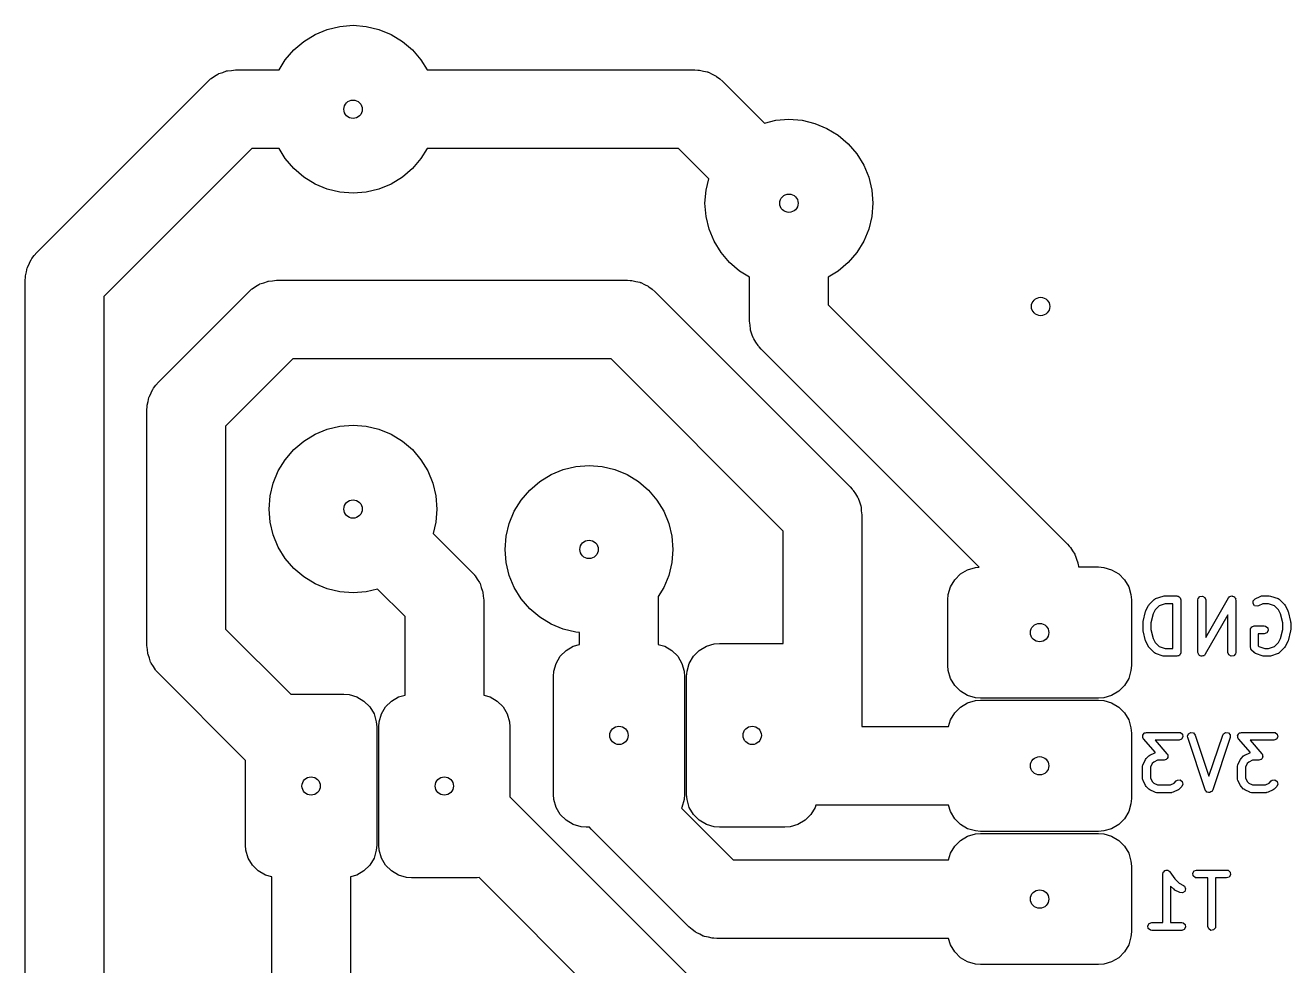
# Model space of a CAD drawing. Extents: x 90.5 to 180.6, y -135.5 to -50.2.
# Drawn here: x 156.48 to 180.61, y -68.12 to -50.19 of the extents above; entities that cross this region are included whole.
import ezdxf

# ---------------------------------------------------------------- set-up
doc = ezdxf.new("R2010")
doc.units = 0
doc.layers.add('BLACK', color=7, linetype='CONTINUOUS')

msp = doc.modelspace()

# ---------------------------------------------------------------- linework, layer by layer
at = {"layer": 'BLACK', "linetype": 'CONTINUOUS'}
for p, q in [((161.79, -50.4956), (162.004, -50.3644)), ((162.004, -50.3644), (162.236, -50.2683)), ((162.236, -50.2683), (162.48, -50.2097)), ((162.48, -50.2097), (162.73, -50.19)), ((162.73, -50.19), (162.98, -50.2097)), ((162.98, -50.2097), (163.224, -50.2683)), ((163.224, -50.2683), (163.456, -50.3644)), ((163.456, -50.3644), (163.67, -50.4956)), ((161.436, -50.8495), (161.599, -50.6586)), ((161.599, -50.6586), (161.79, -50.4956)), ((163.67, -50.4956), (163.861, -50.6586)), ((163.861, -50.6586), (164.024, -50.8495)), ((161.319, -51.04), (161.436, -50.8495)), ((164.024, -50.8495), (164.141, -51.04)), ((160.09, -51.1617), (160.153, -51.1198)), ((160.153, -51.1198), (160.164, -51.116)), ((160.164, -51.116), (160.173, -51.1103)), ((160.173, -51.1103), (160.245, -51.0863)), ((160.245, -51.0863), (160.317, -51.0602)), ((160.317, -51.0602), (160.328, -51.0589)), ((160.328, -51.0589), (160.338, -51.0555)), ((160.338, -51.0555), (160.414, -51.0489)), ((160.414, -51.0489), (160.49, -51.04)), ((160.49, -51.04), (161.319, -51.04)), ((164.141, -51.04), (169.249, -51.04)), ((169.249, -51.04), (169.304, -51.0432)), ((169.304, -51.0432), (169.314, -51.0429)), ((169.314, -51.0429), (169.321, -51.0442)), ((169.321, -51.0442), (169.336, -51.0451)), ((169.336, -51.0451), (169.41, -51.0627)), ((169.41, -51.0627), (169.485, -51.0781)), ((169.485, -51.0781), (169.495, -51.0827)), ((169.495, -51.0827), (169.506, -51.0852)), ((169.506, -51.0852), (169.574, -51.1194)), ((169.574, -51.1194), (169.643, -51.1517)), ((156.7, -54.5197), (159.96, -51.2597)), ((159.96, -51.2597), (160, -51.2234)), ((160, -51.2234), (160.008, -51.2155)), ((160.008, -51.2155), (160.013, -51.2119)), ((160.013, -51.2119), (160.025, -51.2017)), ((160.025, -51.2017), (160.09, -51.1617)), ((169.643, -51.1517), (169.651, -51.1585)), ((169.651, -51.1585), (169.661, -51.1634)), ((169.661, -51.1634), (169.72, -51.2124)), ((169.72, -51.2124), (169.779, -51.2597)), ((169.779, -51.2597), (170.573, -52.0527)), ((170.573, -52.0527), (170.79, -52.0006)), ((170.79, -52.0006), (171.04, -51.9809)), ((171.04, -51.9809), (171.29, -52.0006)), ((171.29, -52.0006), (171.534, -52.0592)), ((171.534, -52.0592), (171.766, -52.1553)), ((171.766, -52.1553), (171.98, -52.2865)), ((171.98, -52.2865), (172.171, -52.4495)), ((160.801, -52.54), (157.98, -55.3607)), ((161.319, -52.54), (160.801, -52.54)), ((161.436, -52.7305), (161.319, -52.54)), ((164.141, -52.54), (164.024, -52.7305)), ((168.938, -52.54), (164.141, -52.54)), ((169.512, -53.1134), (168.938, -52.54)), ((172.171, -52.4495), (172.334, -52.6404)), ((161.599, -52.9214), (161.436, -52.7305)), ((164.024, -52.7305), (163.861, -52.9214)), ((172.334, -52.6404), (172.466, -52.8545)), ((161.79, -53.0844), (161.599, -52.9214)), ((163.861, -52.9214), (163.67, -53.0844)), ((172.466, -52.8545), (172.562, -53.0865)), ((162.004, -53.2156), (161.79, -53.0844)), ((162.236, -53.3117), (162.004, -53.2156)), ((162.48, -53.3703), (162.236, -53.3117)), ((163.224, -53.3117), (162.98, -53.3703)), ((163.456, -53.2156), (163.224, -53.3117)), ((163.67, -53.0844), (163.456, -53.2156)), ((169.46, -53.3306), (169.512, -53.1134)), ((172.562, -53.0865), (172.62, -53.3306)), ((162.73, -53.39), (162.48, -53.3703)), ((162.98, -53.3703), (162.73, -53.39)), ((169.44, -53.5809), (169.46, -53.3306)), ((172.62, -53.3306), (172.64, -53.5809)), ((169.46, -53.8312), (169.44, -53.5809)), ((172.64, -53.5809), (172.62, -53.8312)), ((169.518, -54.0753), (169.46, -53.8312)), ((172.62, -53.8312), (172.562, -54.0753)), ((169.614, -54.3073), (169.518, -54.0753)), ((172.562, -54.0753), (172.466, -54.3073)), ((156.652, -54.5795), (156.7, -54.5197)), ((169.746, -54.5213), (169.614, -54.3073)), ((169.909, -54.7123), (169.746, -54.5213)), ((172.334, -54.5213), (172.171, -54.7123)), ((172.466, -54.3073), (172.334, -54.5213)), ((156.525, -54.7935), (156.559, -54.7254)), ((156.559, -54.7254), (156.592, -54.6563)), ((156.592, -54.6563), (156.598, -54.6477)), ((156.598, -54.6477), (156.603, -54.6379)), ((156.603, -54.6379), (156.652, -54.5795)), ((170.1, -54.8753), (169.909, -54.7123)), ((172.171, -54.7123), (171.98, -54.8753)), ((156.48, -55.05), (156.483, -54.9955)), ((156.483, -54.9846), (156.484, -54.9782)), ((156.483, -54.9955), (156.483, -54.9846)), ((156.484, -54.9782), (156.485, -54.9629)), ((156.485, -54.9629), (156.503, -54.8887)), ((156.503, -54.8887), (156.518, -54.8141)), ((156.518, -54.8141), (156.523, -54.8042)), ((156.523, -54.8042), (156.525, -54.7935)), ((170.29, -54.992), (170.1, -54.8753)), ((170.29, -55.83), (170.29, -54.992)), ((171.98, -54.8753), (171.79, -54.992)), ((171.79, -54.992), (171.79, -55.5193)), ((156.48, -70.705), (156.48, -55.05)), ((160.74, -55.2697), (160.78, -55.2334)), ((160.78, -55.2334), (160.788, -55.2255)), ((160.788, -55.2255), (160.793, -55.2219)), ((160.793, -55.2219), (160.805, -55.2117)), ((160.805, -55.2117), (160.87, -55.1717)), ((160.87, -55.1717), (160.933, -55.1298)), ((160.933, -55.1298), (160.944, -55.126)), ((160.944, -55.126), (160.953, -55.1203)), ((160.953, -55.1203), (161.025, -55.0963)), ((161.025, -55.0963), (161.097, -55.0702)), ((161.097, -55.0702), (161.108, -55.0689)), ((161.108, -55.0689), (161.118, -55.0655)), ((161.118, -55.0655), (161.194, -55.0589)), ((161.194, -55.0589), (161.27, -55.05)), ((161.27, -55.05), (167.96, -55.05)), ((167.96, -55.05), (168.014, -55.0532)), ((168.014, -55.0532), (168.025, -55.0529)), ((168.025, -55.0529), (168.032, -55.0542)), ((168.032, -55.0542), (168.047, -55.0551)), ((168.047, -55.0551), (168.121, -55.0727)), ((168.121, -55.0727), (168.196, -55.0881)), ((168.196, -55.0881), (168.206, -55.0927)), ((168.206, -55.0927), (168.217, -55.0952)), ((168.217, -55.0952), (168.285, -55.1294)), ((168.285, -55.1294), (168.354, -55.1617)), ((168.354, -55.1617), (168.362, -55.1685)), ((168.362, -55.1685), (168.372, -55.1734)), ((168.372, -55.1734), (168.431, -55.2224)), ((168.431, -55.2224), (168.49, -55.2697)), ((157.98, -55.3607), (157.98, -70.3943)), ((159.02, -56.9897), (160.74, -55.2697)), ((168.49, -55.2697), (172.21, -58.9897)), ((171.79, -55.5193), (176.35, -60.0797)), ((170.299, -55.9057), (170.29, -55.83)), ((170.305, -55.9817), (170.299, -55.9057)), ((170.309, -55.9921), (170.305, -55.9817)), ((170.31, -56.003), (170.309, -55.9921)), ((170.336, -56.0746), (170.31, -56.003)), ((170.36, -56.147), (170.336, -56.0746)), ((170.366, -56.1563), (170.36, -56.147)), ((170.37, -56.1666), (170.366, -56.1563)), ((170.412, -56.2303), (170.37, -56.1666)), ((170.452, -56.2952), (170.412, -56.2303)), ((170.462, -56.3066), (170.452, -56.2952)), ((170.465, -56.3121), (170.462, -56.3066)), ((170.473, -56.3196), (170.465, -56.3121)), ((170.51, -56.3603), (170.473, -56.3196)), ((174.667, -60.5172), (170.51, -56.3603)), ((161.581, -56.55), (160.3, -57.8307)), ((167.649, -56.55), (161.581, -56.55)), ((170.93, -59.8307), (167.649, -56.55)), ((158.879, -57.1954), (158.912, -57.1263)), ((158.912, -57.1263), (158.918, -57.1177)), ((158.918, -57.1177), (158.923, -57.1079)), ((158.923, -57.1079), (158.972, -57.0495)), ((158.972, -57.0495), (159.02, -56.9897)), ((158.805, -57.4329), (158.823, -57.3587)), ((158.823, -57.3587), (158.838, -57.2841)), ((158.838, -57.2841), (158.843, -57.2742)), ((158.843, -57.2742), (158.845, -57.2635)), ((158.845, -57.2635), (158.879, -57.1954)), ((158.8, -57.52), (158.803, -57.4655)), ((158.8, -62.01), (158.8, -57.52)), ((158.803, -57.4546), (158.804, -57.4482)), ((158.803, -57.4655), (158.803, -57.4546)), ((158.804, -57.4482), (158.805, -57.4329)), ((160.3, -57.8307), (160.3, -61.6993)), ((162.004, -57.9844), (162.236, -57.8883)), ((162.236, -57.8883), (162.48, -57.8297)), ((162.48, -57.8297), (162.73, -57.81)), ((162.73, -57.81), (162.98, -57.8297)), ((162.98, -57.8297), (163.224, -57.8883)), ((163.224, -57.8883), (163.456, -57.9844)), ((161.599, -58.2786), (161.79, -58.1156)), ((161.79, -58.1156), (162.004, -57.9844)), ((163.456, -57.9844), (163.67, -58.1156)), ((163.67, -58.1156), (163.861, -58.2786)), ((161.436, -58.4695), (161.599, -58.2786)), ((163.861, -58.2786), (164.024, -58.4695)), ((161.304, -58.6836), (161.436, -58.4695)), ((164.024, -58.4695), (164.156, -58.6836)), ((166.736, -58.6583), (166.98, -58.5997)), ((166.98, -58.5997), (167.23, -58.58)), ((167.23, -58.58), (167.48, -58.5997)), ((167.48, -58.5997), (167.724, -58.6583)), ((161.208, -58.9156), (161.304, -58.6836)), ((164.156, -58.6836), (164.252, -58.9156)), ((166.29, -58.8856), (166.504, -58.7544)), ((166.504, -58.7544), (166.736, -58.6583)), ((167.724, -58.6583), (167.956, -58.7544)), ((167.956, -58.7544), (168.17, -58.8856)), ((161.15, -59.1597), (161.208, -58.9156)), ((164.252, -58.9156), (164.31, -59.1597)), ((165.936, -59.2395), (166.099, -59.0486)), ((166.099, -59.0486), (166.29, -58.8856)), ((168.17, -58.8856), (168.361, -59.0486)), ((168.361, -59.0486), (168.524, -59.2395)), ((172.21, -58.9897), (172.247, -59.0304)), ((172.247, -59.0304), (172.255, -59.0379)), ((172.255, -59.0379), (172.258, -59.0434)), ((172.258, -59.0434), (172.268, -59.0548)), ((172.268, -59.0548), (172.308, -59.1197)), ((161.13, -59.41), (161.15, -59.1597)), ((164.31, -59.1597), (164.33, -59.41)), ((165.804, -59.4536), (165.936, -59.2395)), ((168.524, -59.2395), (168.656, -59.4536)), ((172.308, -59.1197), (172.35, -59.1834)), ((172.35, -59.1834), (172.354, -59.1937)), ((172.354, -59.1937), (172.36, -59.203)), ((172.36, -59.203), (172.384, -59.2754)), ((172.384, -59.2754), (172.41, -59.347)), ((172.41, -59.347), (172.411, -59.3579)), ((161.15, -59.6603), (161.13, -59.41)), ((164.33, -59.41), (164.31, -59.6603)), ((165.708, -59.6856), (165.804, -59.4536)), ((168.656, -59.4536), (168.752, -59.6856)), ((172.411, -59.3579), (172.415, -59.3683)), ((172.415, -59.3683), (172.421, -59.4443)), ((172.421, -59.4443), (172.43, -59.52)), ((172.43, -59.52), (172.43, -63.555)), ((161.208, -59.9044), (161.15, -59.6603)), ((164.31, -59.6603), (164.258, -59.8775)), ((165.65, -59.9297), (165.708, -59.6856)), ((168.752, -59.6856), (168.81, -59.9297)), ((170.93, -61.975), (170.93, -59.8307)), ((161.304, -60.1364), (161.208, -59.9044)), ((164.258, -59.8775), (165, -60.6197)), ((165.63, -60.18), (165.65, -59.9297)), ((168.81, -59.9297), (168.83, -60.18)), ((161.436, -60.3505), (161.304, -60.1364)), ((165.65, -60.4303), (165.63, -60.18)), ((168.83, -60.18), (168.81, -60.4303)), ((176.35, -60.0797), (176.387, -60.1204)), ((176.387, -60.1204), (176.395, -60.1279)), ((176.395, -60.1279), (176.398, -60.1334)), ((176.398, -60.1334), (176.408, -60.1448)), ((176.408, -60.1448), (176.448, -60.2097)), ((176.448, -60.2097), (176.49, -60.2734)), ((176.49, -60.2734), (176.494, -60.2837)), ((176.494, -60.2837), (176.5, -60.293)), ((176.5, -60.293), (176.524, -60.3654)), ((161.599, -60.5414), (161.436, -60.3505)), ((161.79, -60.7044), (161.599, -60.5414)), ((165.708, -60.6744), (165.65, -60.4303)), ((168.81, -60.4303), (168.752, -60.6744)), ((174.447, -60.5664), (174.597, -60.5227)), ((174.597, -60.5227), (174.667, -60.5172)), ((176.524, -60.3654), (176.55, -60.437)), ((176.55, -60.437), (176.551, -60.4479)), ((176.551, -60.4479), (176.555, -60.4583)), ((176.555, -60.4583), (176.559, -60.515)), ((176.559, -60.515), (176.945, -60.515)), ((176.945, -60.515), (177.043, -60.5227)), ((177.043, -60.5227), (177.193, -60.5664)), ((162.004, -60.8356), (161.79, -60.7044)), ((165, -60.6197), (165.037, -60.6604)), ((165.037, -60.6604), (165.045, -60.6679)), ((165.045, -60.6679), (165.048, -60.6734)), ((165.048, -60.6734), (165.058, -60.6848)), ((165.058, -60.6848), (165.098, -60.7497)), ((165.098, -60.7497), (165.14, -60.8134)), ((165.804, -60.9064), (165.708, -60.6744)), ((168.752, -60.6744), (168.656, -60.9064)), ((174.121, -60.8918), (174.201, -60.7569)), ((174.201, -60.7569), (174.312, -60.6462)), ((174.312, -60.6462), (174.447, -60.5664)), ((177.193, -60.5664), (177.328, -60.6462)), ((177.328, -60.6462), (177.439, -60.7569)), ((177.439, -60.7569), (177.519, -60.8918)), ((162.236, -60.9317), (162.004, -60.8356)), ((162.48, -60.9903), (162.236, -60.9317)), ((162.73, -61.01), (162.48, -60.9903)), ((162.98, -60.9903), (162.73, -61.01)), ((163.197, -60.9382), (162.98, -60.9903)), ((163.72, -61.4607), (163.197, -60.9382)), ((165.14, -60.8134), (165.144, -60.8237)), ((165.144, -60.8237), (165.15, -60.833)), ((165.15, -60.833), (165.174, -60.9054)), ((165.174, -60.9054), (165.2, -60.977)), ((165.2, -60.977), (165.201, -60.9879)), ((165.201, -60.9879), (165.205, -60.9983)), ((165.205, -60.9983), (165.211, -61.0743)), ((165.936, -61.1205), (165.804, -60.9064)), ((168.656, -60.9064), (168.55, -61.0787)), ((174.07, -61.14), (174.078, -61.0422)), ((174.078, -61.0422), (174.121, -60.8918)), ((177.519, -60.8918), (177.562, -61.0422)), ((177.562, -61.0422), (177.57, -61.14)), ((165.211, -61.0743), (165.22, -61.15)), ((165.22, -61.15), (165.22, -62.9556)), ((166.099, -61.3114), (165.936, -61.1205)), ((168.55, -61.0787), (168.55, -61.9906)), ((174.07, -62.39), (174.07, -61.14)), ((177.57, -61.14), (177.57, -62.39)), ((177.847, -61.3469), (177.895, -61.2517)), ((177.895, -61.2517), (177.908, -61.2337)), ((177.908, -61.2337), (177.909, -61.2322)), ((177.909, -61.2322), (178.004, -61.137)), ((178.004, -61.137), (178.025, -61.122)), ((178.098, -61.2556), (178.024, -61.3297)), ((178.025, -61.122), (178.03, -61.1216)), ((178.03, -61.1216), (178.033, -61.1188)), ((178.033, -61.1188), (178.176, -61.0712)), ((178.212, -61.2174), (178.098, -61.2556)), ((178.176, -61.0712), (178.198, -61.0679)), ((178.198, -61.0679), (178.2, -61.0674)), ((178.2, -61.0674), (178.438, -61.0674)), ((178.363, -61.2174), (178.212, -61.2174)), ((178.363, -62.0674), (178.363, -61.2174)), ((178.438, -61.0674), (178.448, -61.0691)), ((178.448, -61.0691), (178.451, -61.0685)), ((178.451, -61.0685), (178.454, -61.0702)), ((178.454, -61.0702), (178.464, -61.0719)), ((178.464, -61.0719), (178.479, -61.0844)), ((178.479, -61.0844), (178.496, -61.0942)), ((178.496, -61.0942), (178.498, -61.1005)), ((178.498, -61.1005), (178.503, -61.1049)), ((178.503, -61.1049), (178.506, -61.1241)), ((178.506, -61.1241), (178.513, -61.1424)), ((178.513, -61.1424), (178.513, -62.1424)), ((178.839, -61.1424), (178.844, -61.1167)), ((178.839, -62.1424), (178.839, -61.1424)), ((178.844, -61.1167), (178.877, -61.0774)), ((178.877, -61.0774), (178.927, -61.0685)), ((178.927, -61.0685), (178.972, -61.0942)), ((178.972, -61.0942), (178.989, -61.1424)), ((178.989, -61.86), (179.421, -61.1052)), ((178.989, -61.1424), (178.989, -61.86)), ((179.421, -61.1052), (179.437, -61.0851)), ((179.437, -61.0851), (179.444, -61.0827)), ((179.444, -61.0827), (179.448, -61.0774)), ((179.448, -61.0774), (179.467, -61.0741)), ((179.467, -61.0741), (179.485, -61.0674)), ((179.485, -61.0674), (179.492, -61.0697)), ((179.492, -61.0697), (179.499, -61.0685)), ((179.499, -61.0685), (179.515, -61.0782)), ((179.515, -61.0782), (179.534, -61.0847)), ((179.534, -61.0847), (179.537, -61.0907)), ((179.537, -61.0907), (179.543, -61.0942)), ((179.543, -61.0942), (179.55, -61.1123)), ((179.55, -61.1123), (179.56, -61.129)), ((179.56, -61.129), (179.558, -61.1359)), ((179.558, -61.1359), (179.561, -61.1424)), ((179.561, -61.1424), (179.561, -62.1424)), ((179.89, -61.2114), (179.893, -61.1602)), ((179.921, -61.2526), (179.89, -61.2114)), ((179.893, -61.1602), (179.928, -61.1229)), ((179.97, -61.2645), (179.921, -61.2526)), ((179.928, -61.1229), (180.024, -61.0753)), ((179.995, -61.2571), (179.97, -61.2645)), ((180.075, -61.2174), (179.995, -61.2571)), ((180.024, -61.0753), (180.049, -61.0679)), ((180.049, -61.0679), (180.053, -61.0689)), ((180.053, -61.0689), (180.057, -61.0674)), ((180.057, -61.0674), (180.2, -61.0674)), ((180.188, -61.2174), (180.075, -61.2174)), ((180.302, -61.2556), (180.188, -61.2174)), ((180.2, -61.0674), (180.222, -61.0713)), ((180.222, -61.0713), (180.224, -61.0712)), ((180.224, -61.0712), (180.367, -61.1188)), ((180.376, -61.3297), (180.302, -61.2556)), ((180.367, -61.1188), (180.389, -61.1313)), ((180.389, -61.1313), (180.392, -61.1351)), ((180.392, -61.1351), (180.396, -61.137)), ((180.396, -61.137), (180.491, -61.2322)), ((180.491, -61.2322), (180.504, -61.2506)), ((180.504, -61.2506), (180.505, -61.2517)), ((180.505, -61.2517), (180.553, -61.3469)), ((163.72, -62.9556), (163.72, -61.4607)), ((166.29, -61.4744), (166.099, -61.3114)), ((166.504, -61.6056), (166.29, -61.4744)), ((177.794, -61.5528), (177.842, -61.3623)), ((177.842, -61.3623), (177.847, -61.3505)), ((177.847, -61.3505), (177.847, -61.3469)), ((177.985, -61.4067), (177.942, -61.5802)), ((178.024, -61.3297), (177.985, -61.4067)), ((179.411, -61.4248), (178.979, -62.1796)), ((179.411, -62.1424), (179.411, -61.4248)), ((180.415, -61.4067), (180.376, -61.3297)), ((180.458, -61.5802), (180.415, -61.4067)), ((180.553, -61.3469), (180.556, -61.3593)), ((180.556, -61.3593), (180.558, -61.3623)), ((180.558, -61.3623), (180.606, -61.5528)), ((160.3, -61.6993), (161.541, -62.94)), ((166.736, -61.7017), (166.504, -61.6056)), ((166.98, -61.7603), (166.736, -61.7017)), ((167.05, -61.7658), (166.98, -61.7603)), ((167.05, -61.9906), (167.05, -61.7658)), ((177.792, -61.571), (177.794, -61.5562)), ((177.792, -61.7138), (177.792, -61.571)), ((177.793, -61.7171), (177.792, -61.7138)), ((177.794, -61.732), (177.793, -61.7171)), ((177.794, -61.5562), (177.794, -61.5528)), ((177.842, -61.9225), (177.794, -61.732)), ((177.942, -61.5802), (177.942, -61.7046)), ((177.942, -61.7046), (177.985, -61.8781)), ((179.839, -61.7138), (179.841, -61.7041)), ((179.839, -62.0471), (179.839, -61.7138)), ((179.84, -61.7008), (179.842, -61.6979)), ((179.841, -61.7041), (179.84, -61.7008)), ((179.842, -61.6979), (179.844, -61.6882)), ((179.844, -61.6882), (179.856, -61.6732)), ((179.856, -61.6732), (179.866, -61.6564)), ((179.866, -61.6564), (179.872, -61.654)), ((179.872, -61.654), (179.877, -61.6489)), ((179.877, -61.6489), (179.896, -61.6455)), ((179.896, -61.6455), (179.914, -61.6388)), ((179.914, -61.6388), (180.105, -61.6388)), ((180.105, -61.6388), (180.13, -61.6433)), ((180.13, -61.6433), (180.17, -61.6763)), ((180.179, -61.7268), (180.153, -61.7713)), ((180.17, -61.6763), (180.179, -61.7268)), ((180.415, -61.8781), (180.458, -61.7046)), ((180.458, -61.7046), (180.458, -61.5802)), ((180.606, -61.732), (180.558, -61.9225)), ((180.606, -61.5528), (180.607, -61.5677)), ((180.608, -61.7138), (180.606, -61.7286)), ((180.606, -61.7286), (180.606, -61.732)), ((180.607, -61.5677), (180.608, -61.571)), ((180.608, -61.571), (180.608, -61.7138)), ((166.927, -62.0264), (167.05, -61.9906)), ((168.55, -61.9906), (168.673, -62.0264)), ((169.467, -62.0264), (169.617, -61.9827)), ((169.617, -61.9827), (169.715, -61.975)), ((169.715, -61.975), (170.93, -61.975)), ((177.844, -61.9254), (177.842, -61.9225)), ((177.847, -61.9378), (177.844, -61.9254)), ((177.895, -62.0331), (177.847, -61.9378)), ((177.985, -61.8781), (178.024, -61.9551)), ((178.024, -61.9551), (178.098, -62.0292)), ((180.105, -61.7888), (179.989, -61.7888)), ((179.989, -61.7888), (179.989, -62.0161)), ((180.153, -61.7713), (180.105, -61.7888)), ((180.302, -62.0292), (180.376, -61.9551)), ((180.376, -61.9551), (180.415, -61.8781)), ((180.553, -61.9378), (180.505, -62.0331)), ((180.558, -61.9225), (180.553, -61.9343)), ((180.553, -61.9343), (180.553, -61.9378)), ((158.809, -62.0857), (158.8, -62.01)), ((158.815, -62.1617), (158.809, -62.0857)), ((158.819, -62.1721), (158.815, -62.1617)), ((158.82, -62.183), (158.819, -62.1721)), ((158.846, -62.2546), (158.82, -62.183)), ((166.601, -62.3518), (166.681, -62.2169)), ((166.681, -62.2169), (166.792, -62.1062)), ((166.792, -62.1062), (166.927, -62.0264)), ((168.673, -62.0264), (168.808, -62.1062)), ((168.808, -62.1062), (168.919, -62.2169)), ((168.919, -62.2169), (168.999, -62.3518)), ((169.141, -62.3518), (169.221, -62.2169)), ((169.221, -62.2169), (169.332, -62.1062)), ((169.332, -62.1062), (169.467, -62.0264)), ((177.896, -62.0342), (177.895, -62.0331)), ((177.909, -62.0526), (177.896, -62.0342)), ((178.004, -62.1478), (177.909, -62.0526)), ((178.008, -62.1497), (178.004, -62.1478)), ((178.011, -62.1535), (178.008, -62.1497)), ((178.033, -62.1659), (178.011, -62.1535)), ((178.176, -62.2135), (178.033, -62.1659)), ((178.098, -62.0292), (178.212, -62.0674)), ((178.178, -62.2135), (178.176, -62.2135)), ((178.2, -62.2174), (178.178, -62.2135)), ((178.438, -62.2174), (178.2, -62.2174)), ((178.212, -62.0674), (178.363, -62.0674)), ((178.456, -62.2107), (178.438, -62.2174)), ((178.476, -62.2073), (178.456, -62.2107)), ((178.48, -62.2021), (178.476, -62.2073)), ((178.486, -62.1998), (178.48, -62.2021)), ((178.496, -62.183), (178.486, -62.1998)), ((178.509, -62.168), (178.496, -62.183)), ((178.51, -62.1583), (178.509, -62.168)), ((178.512, -62.1554), (178.51, -62.1583)), ((178.513, -62.1424), (178.511, -62.1521)), ((178.511, -62.1521), (178.512, -62.1554)), ((178.842, -62.1489), (178.839, -62.1424)), ((178.84, -62.1557), (178.842, -62.1489)), ((178.85, -62.1724), (178.84, -62.1557)), ((178.857, -62.1906), (178.85, -62.1724)), ((178.863, -62.1941), (178.857, -62.1906)), ((178.866, -62.2), (178.863, -62.1941)), ((178.885, -62.2066), (178.866, -62.2)), ((178.901, -62.2162), (178.885, -62.2066)), ((178.908, -62.215), (178.901, -62.2162)), ((178.915, -62.2174), (178.908, -62.215)), ((178.933, -62.2107), (178.915, -62.2174)), ((178.952, -62.2073), (178.933, -62.2107)), ((178.956, -62.202), (178.952, -62.2073)), ((178.963, -62.1996), (178.956, -62.202)), ((178.979, -62.1796), (178.963, -62.1996)), ((179.428, -62.1906), (179.411, -62.1424)), ((179.473, -62.2162), (179.428, -62.1906)), ((179.523, -62.2073), (179.473, -62.2162)), ((179.556, -62.168), (179.523, -62.2073)), ((179.561, -62.1424), (179.556, -62.168)), ((179.845, -62.0625), (179.839, -62.0471)), ((179.846, -62.0788), (179.845, -62.0625)), ((179.856, -62.0923), (179.846, -62.0788)), ((179.857, -62.0954), (179.856, -62.0923)), ((179.859, -62.0964), (179.857, -62.0954)), ((179.861, -62.1002), (179.859, -62.0964)), ((179.909, -62.1478), (179.861, -62.1002)), ((179.913, -62.1497), (179.909, -62.1478)), ((179.915, -62.1535), (179.913, -62.1497)), ((179.938, -62.1659), (179.915, -62.1535)), ((180.081, -62.2135), (179.938, -62.1659)), ((179.989, -62.0161), (180.002, -62.0292)), ((180.002, -62.0292), (180.117, -62.0674)), ((180.083, -62.2135), (180.081, -62.2135)), ((180.105, -62.2174), (180.083, -62.2135)), ((180.2, -62.2174), (180.105, -62.2174)), ((180.117, -62.0674), (180.188, -62.0674)), ((180.188, -62.0674), (180.302, -62.0292)), ((180.202, -62.2168), (180.2, -62.2174)), ((180.224, -62.2135), (180.202, -62.2168)), ((180.367, -62.1659), (180.224, -62.2135)), ((180.37, -62.1631), (180.367, -62.1659)), ((180.375, -62.1627), (180.37, -62.1631)), ((180.396, -62.1478), (180.375, -62.1627)), ((180.491, -62.0526), (180.396, -62.1478)), ((180.492, -62.0511), (180.491, -62.0526)), ((180.505, -62.0331), (180.492, -62.0511)), ((158.87, -62.327), (158.846, -62.2546)), ((158.876, -62.3363), (158.87, -62.327)), ((158.88, -62.3466), (158.876, -62.3363)), ((158.922, -62.4103), (158.88, -62.3466)), ((158.962, -62.4752), (158.922, -62.4103)), ((158.972, -62.4866), (158.962, -62.4752)), ((158.975, -62.4921), (158.972, -62.4866)), ((166.558, -62.5022), (166.601, -62.3518)), ((168.999, -62.3518), (169.042, -62.5022)), ((169.098, -62.5022), (169.141, -62.3518)), ((174.078, -62.4878), (174.07, -62.39)), ((174.121, -62.6382), (174.078, -62.4878)), ((177.562, -62.4878), (177.519, -62.6382)), ((177.57, -62.39), (177.562, -62.4878)), ((158.983, -62.4996), (158.975, -62.4921)), ((159.02, -62.5403), (158.983, -62.4996)), ((160.68, -64.2007), (159.02, -62.5403)), ((166.55, -62.6), (166.558, -62.5022)), ((166.55, -64.85), (166.55, -62.6)), ((169.042, -62.5022), (169.05, -62.6)), ((169.05, -62.6), (169.05, -64.85)), ((169.09, -62.6), (169.098, -62.5022)), ((169.09, -64.85), (169.09, -62.6)), ((174.201, -62.7731), (174.121, -62.6382)), ((177.519, -62.6382), (177.439, -62.7731)), ((161.541, -62.94), (162.555, -62.94)), ((162.555, -62.94), (162.653, -62.9477)), ((162.653, -62.9477), (162.803, -62.9914)), ((163.597, -62.9914), (163.72, -62.9556)), ((165.22, -62.9556), (165.343, -62.9914)), ((174.312, -62.8838), (174.201, -62.7731)), ((174.447, -62.9636), (174.312, -62.8838)), ((174.597, -63.0073), (174.447, -62.9636)), ((177.193, -62.9636), (177.043, -63.0073)), ((177.328, -62.8838), (177.193, -62.9636)), ((177.439, -62.7731), (177.328, -62.8838)), ((162.803, -62.9914), (162.938, -63.0712)), ((162.938, -63.0712), (163.049, -63.1819)), ((163.049, -63.1819), (163.129, -63.3168)), ((163.271, -63.3168), (163.351, -63.1819)), ((163.351, -63.1819), (163.462, -63.0712)), ((163.462, -63.0712), (163.597, -62.9914)), ((165.343, -62.9914), (165.478, -63.0712)), ((165.478, -63.0712), (165.589, -63.1819)), ((165.589, -63.1819), (165.669, -63.3168)), ((174.201, -63.2969), (174.312, -63.1862)), ((174.312, -63.1862), (174.447, -63.1064)), ((174.447, -63.1064), (174.597, -63.0627)), ((174.695, -63.015), (174.597, -63.0073)), ((174.597, -63.0627), (174.695, -63.055)), ((176.945, -63.015), (174.695, -63.015)), ((174.695, -63.055), (176.945, -63.055)), ((177.043, -63.0073), (176.945, -63.015)), ((176.945, -63.055), (177.043, -63.0627)), ((177.043, -63.0627), (177.193, -63.1064)), ((177.193, -63.1064), (177.328, -63.1862)), ((177.328, -63.1862), (177.439, -63.2969)), ((163.129, -63.3168), (163.172, -63.4672)), ((163.228, -63.4672), (163.271, -63.3168)), ((165.669, -63.3168), (165.712, -63.4672)), ((174.086, -63.555), (174.121, -63.4318)), ((174.121, -63.4318), (174.201, -63.2969)), ((177.439, -63.2969), (177.519, -63.4318)), ((177.519, -63.4318), (177.562, -63.5822)), ((163.172, -63.4672), (163.18, -63.565)), ((163.18, -63.565), (163.18, -65.815)), ((163.22, -63.565), (163.228, -63.4672)), ((163.22, -65.815), (163.22, -63.565)), ((165.712, -63.4672), (165.72, -63.565)), ((165.72, -63.565), (165.72, -64.8993)), ((172.43, -63.555), (174.086, -63.555)), ((177.562, -63.5822), (177.57, -63.68)), ((177.57, -63.68), (177.57, -64.93)), ((177.801, -63.7024), (177.811, -63.6849)), ((177.811, -63.6849), (177.817, -63.6829)), ((177.817, -63.6829), (177.821, -63.6782)), ((177.821, -63.6782), (177.841, -63.6743)), ((177.841, -63.6743), (177.86, -63.6674)), ((177.86, -63.6674), (178.479, -63.6674)), ((178.479, -63.6674), (178.504, -63.6719)), ((178.504, -63.6719), (178.544, -63.7049)), ((178.642, -63.7403), (178.661, -63.6926)), ((178.661, -63.6926), (178.706, -63.6682)), ((178.706, -63.6682), (178.756, -63.6785)), ((178.756, -63.6785), (178.788, -63.7187)), ((179.312, -63.7187), (179.325, -63.6958)), ((179.325, -63.6958), (179.368, -63.6689)), ((179.368, -63.6689), (179.419, -63.6764)), ((179.419, -63.6764), (179.453, -63.7148)), ((179.611, -63.7024), (179.621, -63.6849)), ((179.621, -63.6849), (179.626, -63.6829)), ((179.626, -63.6829), (179.63, -63.6782)), ((179.63, -63.6782), (179.65, -63.6743)), ((179.65, -63.6743), (179.669, -63.6674)), ((179.669, -63.6674), (180.288, -63.6674)), ((180.288, -63.6674), (180.314, -63.6719)), ((180.314, -63.6719), (180.353, -63.7049)), ((177.786, -63.7294), (177.789, -63.7242)), ((177.789, -63.7493), (177.786, -63.7294)), ((177.789, -63.7182), (177.801, -63.7024)), ((177.789, -63.7242), (177.789, -63.7182)), ((177.79, -63.7695), (177.789, -63.7493)), ((177.794, -63.7768), (177.79, -63.7695)), ((177.795, -63.7799), (177.794, -63.7768)), ((177.797, -63.7821), (177.795, -63.7799)), ((177.803, -63.7918), (177.797, -63.7821)), ((178.031, -64.052), (177.803, -63.7918)), ((178.479, -63.8174), (178.025, -63.8174)), ((178.025, -63.8174), (178.249, -64.0739)), ((178.527, -63.7998), (178.479, -63.8174)), ((178.552, -63.7554), (178.527, -63.7998)), ((178.544, -63.7049), (178.552, -63.7554)), ((178.646, -63.7661), (178.642, -63.7403)), ((178.979, -64.7661), (178.646, -63.7661)), ((178.788, -63.7187), (179.05, -64.5052)), ((179.05, -64.5052), (179.312, -63.7187)), ((179.454, -63.7661), (179.121, -64.7661)), ((179.453, -63.7148), (179.454, -63.7661)), ((179.595, -63.7294), (179.598, -63.7242)), ((179.599, -63.7493), (179.595, -63.7294)), ((179.598, -63.7182), (179.611, -63.7024)), ((179.598, -63.7242), (179.598, -63.7182)), ((179.599, -63.7695), (179.599, -63.7493)), ((179.604, -63.7768), (179.599, -63.7695)), ((179.604, -63.7799), (179.604, -63.7768)), ((179.607, -63.7821), (179.604, -63.7799)), ((179.613, -63.7918), (179.607, -63.7821)), ((179.84, -64.052), (179.613, -63.7918)), ((180.288, -63.8174), (179.834, -63.8174)), ((179.834, -63.8174), (180.059, -64.0739)), ((180.336, -63.7998), (180.288, -63.8174)), ((180.362, -63.7554), (180.336, -63.7998)), ((180.353, -63.7049), (180.362, -63.7554)), ((177.84, -64.185), (177.853, -64.167)), ((177.853, -64.167), (177.854, -64.1655)), ((177.854, -64.1655), (177.902, -64.1179)), ((177.902, -64.1179), (177.92, -64.1051)), ((177.92, -64.1051), (177.921, -64.1039)), ((177.921, -64.1039), (178.016, -64.0563)), ((178.016, -64.0563), (178.031, -64.052)), ((178.251, -64.1633), (178.241, -64.1808)), ((178.249, -64.0739), (178.255, -64.0836)), ((178.264, -64.1475), (178.251, -64.1633)), ((178.255, -64.0836), (178.258, -64.0858)), ((178.258, -64.0858), (178.258, -64.0889)), ((178.258, -64.0889), (178.263, -64.0962)), ((178.263, -64.0962), (178.263, -64.1164)), ((178.263, -64.1164), (178.267, -64.1364)), ((178.267, -64.1364), (178.264, -64.1415)), ((178.264, -64.1415), (178.264, -64.1475)), ((179.65, -64.185), (179.663, -64.167)), ((179.663, -64.167), (179.664, -64.1655)), ((179.664, -64.1655), (179.711, -64.1179)), ((179.711, -64.1179), (179.73, -64.1051)), ((179.73, -64.1051), (179.731, -64.1039)), ((179.731, -64.1039), (179.826, -64.0563)), ((179.826, -64.0563), (179.84, -64.052)), ((180.061, -64.1633), (180.051, -64.1808)), ((180.059, -64.0739), (180.065, -64.0836)), ((180.073, -64.1475), (180.061, -64.1633)), ((180.065, -64.0836), (180.067, -64.0858)), ((180.067, -64.0858), (180.068, -64.0889)), ((180.068, -64.0889), (180.072, -64.0962)), ((180.072, -64.0962), (180.073, -64.1164)), ((180.073, -64.1164), (180.076, -64.1364)), ((180.076, -64.1364), (180.073, -64.1415)), ((180.073, -64.1415), (180.073, -64.1475)), ((160.68, -65.815), (160.68, -64.2007)), ((177.785, -64.3138), (177.789, -64.2882)), ((177.785, -64.5519), (177.785, -64.3138)), ((177.789, -64.2882), (177.792, -64.2847)), ((177.792, -64.2803), (177.84, -64.185)), ((177.792, -64.2847), (177.792, -64.2803)), ((177.969, -64.263), (177.935, -64.3315)), ((177.935, -64.3315), (177.935, -64.5342)), ((177.999, -64.2326), (177.969, -64.263)), ((178.068, -64.1983), (177.999, -64.2326)), ((178.193, -64.1983), (178.068, -64.1983)), ((178.212, -64.1914), (178.193, -64.1983)), ((178.232, -64.1875), (178.212, -64.1914)), ((178.235, -64.1828), (178.232, -64.1875)), ((178.241, -64.1808), (178.235, -64.1828)), ((179.594, -64.3138), (179.599, -64.2882)), ((179.594, -64.5519), (179.594, -64.3138)), ((179.599, -64.2882), (179.601, -64.2847)), ((179.601, -64.2847), (179.602, -64.2803)), ((179.602, -64.2803), (179.65, -64.185)), ((179.778, -64.263), (179.744, -64.3315)), ((179.744, -64.3315), (179.744, -64.5342)), ((179.809, -64.2326), (179.778, -64.263)), ((179.877, -64.1983), (179.809, -64.2326)), ((180.002, -64.1983), (179.877, -64.1983)), ((180.021, -64.1914), (180.002, -64.1983)), ((180.041, -64.1875), (180.021, -64.1914)), ((180.045, -64.1828), (180.041, -64.1875)), ((180.051, -64.1808), (180.045, -64.1828)), ((177.786, -64.5561), (177.785, -64.5519)), ((177.785, -64.5605), (177.786, -64.5561)), ((177.792, -64.5854), (177.785, -64.5605)), ((177.84, -64.6807), (177.792, -64.5854)), ((177.935, -64.5342), (177.969, -64.6027)), ((177.969, -64.6027), (177.999, -64.6331)), ((177.999, -64.6331), (178.068, -64.6674)), ((178.318, -64.6674), (178.387, -64.6331)), ((178.387, -64.6331), (178.426, -64.5941)), ((178.426, -64.5941), (178.447, -64.5792)), ((178.447, -64.5792), (178.498, -64.5747)), ((178.498, -64.5747), (178.54, -64.6041)), ((178.553, -64.6537), (178.532, -64.7002)), ((178.54, -64.6041), (178.553, -64.6537)), ((179.596, -64.5561), (179.594, -64.5519)), ((179.595, -64.5605), (179.596, -64.5561)), ((179.602, -64.5854), (179.595, -64.5605)), ((179.65, -64.6807), (179.602, -64.5854)), ((179.744, -64.5342), (179.778, -64.6027)), ((179.778, -64.6027), (179.809, -64.6331)), ((179.809, -64.6331), (179.877, -64.6674)), ((180.128, -64.6674), (180.196, -64.6331)), ((180.196, -64.6331), (180.235, -64.5941)), ((180.235, -64.5941), (180.256, -64.5792)), ((180.256, -64.5792), (180.308, -64.5747)), ((180.308, -64.5747), (180.35, -64.6041)), ((180.363, -64.6537), (180.341, -64.7002)), ((180.35, -64.6041), (180.363, -64.6537)), ((165.72, -64.8993), (169.456, -68.635)), ((166.558, -64.9478), (166.55, -64.85)), ((169.05, -64.85), (169.042, -64.9478)), ((169.098, -64.9478), (169.09, -64.85)), ((177.841, -64.6818), (177.84, -64.6807)), ((177.854, -64.7002), (177.841, -64.6818)), ((177.902, -64.7478), (177.854, -64.7002)), ((177.903, -64.7485), (177.902, -64.7478)), ((177.921, -64.7618), (177.903, -64.7485)), ((178.016, -64.8095), (177.921, -64.7618)), ((178.021, -64.81), (178.016, -64.8095)), ((178.024, -64.8129), (178.021, -64.81)), ((178.05, -64.8174), (178.024, -64.8129)), ((178.336, -64.8174), (178.05, -64.8174)), ((178.068, -64.6674), (178.318, -64.6674)), ((178.34, -64.8158), (178.336, -64.8174)), ((178.344, -64.8169), (178.34, -64.8158)), ((178.369, -64.8095), (178.344, -64.8169)), ((178.464, -64.7618), (178.369, -64.8095)), ((178.466, -64.7607), (178.464, -64.7618)), ((178.484, -64.7478), (178.466, -64.7607)), ((178.532, -64.7002), (178.484, -64.7478)), ((178.98, -64.7678), (178.979, -64.7661)), ((178.98, -64.7699), (178.98, -64.7678)), ((178.996, -64.7877), (178.98, -64.7699)), ((179.011, -64.8063), (178.996, -64.7877)), ((179.013, -64.8067), (179.011, -64.8063)), ((179.014, -64.8083), (179.013, -64.8067)), ((179.038, -64.8118), (179.014, -64.8083)), ((179.061, -64.8166), (179.038, -64.8118)), ((179.063, -64.8155), (179.061, -64.8166)), ((179.065, -64.8159), (179.063, -64.8155)), ((179.085, -64.8034), (179.065, -64.8159)), ((179.106, -64.7921), (179.085, -64.8034)), ((179.107, -64.7901), (179.106, -64.7921)), ((179.109, -64.789), (179.107, -64.7901)), ((179.121, -64.7661), (179.109, -64.789)), ((179.651, -64.6818), (179.65, -64.6807)), ((179.664, -64.7002), (179.651, -64.6818)), ((179.711, -64.7478), (179.664, -64.7002)), ((179.713, -64.7485), (179.711, -64.7478)), ((179.731, -64.7618), (179.713, -64.7485)), ((179.826, -64.8095), (179.731, -64.7618)), ((179.83, -64.81), (179.826, -64.8095)), ((179.834, -64.8129), (179.83, -64.81)), ((179.86, -64.8174), (179.834, -64.8129)), ((180.145, -64.8174), (179.86, -64.8174)), ((179.877, -64.6674), (180.128, -64.6674)), ((180.149, -64.8158), (180.145, -64.8174)), ((180.154, -64.8169), (180.149, -64.8158)), ((180.179, -64.8095), (180.154, -64.8169)), ((180.274, -64.7618), (180.179, -64.8095)), ((180.275, -64.7607), (180.274, -64.7618)), ((180.294, -64.7478), (180.275, -64.7607)), ((180.341, -64.7002), (180.294, -64.7478)), ((166.601, -65.0982), (166.558, -64.9478)), ((166.681, -65.2331), (166.601, -65.0982)), ((168.999, -65.0982), (168.991, -65.1106)), ((168.991, -65.1106), (169.976, -66.095)), ((169.042, -64.9478), (168.999, -65.0982)), ((169.141, -65.0982), (169.098, -64.9478)), ((169.221, -65.2331), (169.141, -65.0982)), ((171.539, -65.0982), (171.459, -65.2331)), ((171.551, -65.055), (171.539, -65.0982)), ((174.086, -65.055), (171.551, -65.055)), ((174.121, -65.1782), (174.086, -65.055)), ((177.562, -65.0278), (177.519, -65.1782)), ((177.57, -64.93), (177.562, -65.0278)), ((166.792, -65.3438), (166.681, -65.2331)), ((166.927, -65.4236), (166.792, -65.3438)), ((169.332, -65.3438), (169.221, -65.2331)), ((169.467, -65.4236), (169.332, -65.3438)), ((171.348, -65.3438), (171.213, -65.4236)), ((171.459, -65.2331), (171.348, -65.3438)), ((174.201, -65.3131), (174.121, -65.1782)), ((174.312, -65.4238), (174.201, -65.3131)), ((177.439, -65.3131), (177.328, -65.4238)), ((177.519, -65.1782), (177.439, -65.3131)), ((167.077, -65.4673), (166.927, -65.4236)), ((167.175, -65.475), (167.077, -65.4673)), ((167.238, -65.475), (167.175, -65.475)), ((167.27, -65.5103), (167.238, -65.475)), ((169.135, -67.3753), (167.27, -65.5103)), ((169.617, -65.4673), (169.467, -65.4236)), ((169.715, -65.475), (169.617, -65.4673)), ((170.965, -65.475), (169.715, -65.475)), ((171.063, -65.4673), (170.965, -65.475)), ((171.213, -65.4236), (171.063, -65.4673)), ((174.447, -65.5036), (174.312, -65.4238)), ((174.597, -65.5473), (174.447, -65.5036)), ((174.447, -65.6464), (174.597, -65.6027)), ((174.695, -65.555), (174.597, -65.5473)), ((174.597, -65.6027), (174.695, -65.595)), ((176.945, -65.555), (174.695, -65.555)), ((174.695, -65.595), (176.945, -65.595)), ((177.043, -65.5473), (176.945, -65.555)), ((176.945, -65.595), (177.043, -65.6027)), ((177.193, -65.5036), (177.043, -65.5473)), ((177.043, -65.6027), (177.193, -65.6464)), ((177.328, -65.4238), (177.193, -65.5036)), ((160.688, -65.9128), (160.68, -65.815)), ((163.18, -65.815), (163.172, -65.9128)), ((163.228, -65.9128), (163.22, -65.815)), ((174.121, -65.9718), (174.201, -65.8369)), ((174.201, -65.8369), (174.312, -65.7262)), ((174.312, -65.7262), (174.447, -65.6464)), ((177.193, -65.6464), (177.328, -65.7262)), ((177.328, -65.7262), (177.439, -65.8369)), ((177.439, -65.8369), (177.519, -65.9718)), ((160.731, -66.0632), (160.688, -65.9128)), ((160.811, -66.1981), (160.731, -66.0632)), ((163.129, -66.0632), (163.049, -66.1981)), ((163.172, -65.9128), (163.129, -66.0632)), ((163.271, -66.0632), (163.228, -65.9128)), ((163.351, -66.1981), (163.271, -66.0632)), ((169.976, -66.095), (174.086, -66.095)), ((174.086, -66.095), (174.121, -65.9718)), ((177.519, -65.9718), (177.562, -66.1222)), ((160.922, -66.3088), (160.811, -66.1981)), ((161.057, -66.3886), (160.922, -66.3088)), ((162.938, -66.3088), (162.803, -66.3886)), ((163.049, -66.1981), (162.938, -66.3088)), ((163.462, -66.3088), (163.351, -66.1981)), ((163.597, -66.3886), (163.462, -66.3088)), ((177.562, -66.1222), (177.57, -66.22)), ((177.57, -66.22), (177.57, -67.47)), ((178.169, -66.3674), (178.174, -66.3417)), ((178.174, -66.3417), (178.176, -66.3384)), ((178.176, -66.3384), (178.177, -66.3341)), ((178.177, -66.3341), (178.193, -66.3191)), ((178.193, -66.3191), (178.207, -66.3024)), ((178.207, -66.3024), (178.211, -66.3017)), ((178.211, -66.3017), (178.214, -66.2987)), ((178.214, -66.2987), (178.236, -66.2973)), ((178.236, -66.2973), (178.257, -66.2935)), ((178.257, -66.2935), (178.261, -66.2957)), ((178.261, -66.2957), (178.265, -66.2954)), ((178.265, -66.2954), (178.283, -66.3083)), ((178.283, -66.3083), (178.302, -66.3192)), ((178.302, -66.3192), (178.303, -66.3232)), ((178.303, -66.3232), (178.306, -66.3258)), ((178.306, -66.3258), (178.398, -66.4625)), ((178.742, -66.3544), (178.767, -66.3099)), ((178.767, -66.3099), (178.815, -66.2924)), ((178.815, -66.2924), (179.387, -66.2924)), ((179.387, -66.2924), (179.413, -66.2969)), ((179.413, -66.2969), (179.452, -66.3299)), ((179.452, -66.3299), (179.461, -66.3804)), ((161.18, -66.4244), (161.057, -66.3886)), ((161.18, -72.105), (161.18, -66.4244)), ((162.803, -66.3886), (162.68, -66.4244)), ((162.68, -66.4244), (162.68, -71.7943)), ((163.747, -66.4323), (163.597, -66.3886)), ((163.845, -66.44), (163.747, -66.4323)), ((165.095, -66.44), (163.845, -66.44)), ((165.136, -66.4368), (165.095, -66.44)), ((168.615, -69.9153), (165.136, -66.4368)), ((178.169, -67.2924), (178.169, -66.3674)), ((178.398, -66.4625), (178.479, -66.5438)), ((178.479, -66.5438), (178.563, -66.586)), ((178.563, -66.586), (178.584, -66.6015)), ((178.751, -66.4049), (178.742, -66.3544)), ((178.79, -66.4379), (178.751, -66.4049)), ((178.815, -66.4424), (178.79, -66.4379)), ((179.026, -66.4424), (178.815, -66.4424)), ((179.026, -67.3674), (179.026, -66.4424)), ((179.387, -66.4424), (179.176, -66.4424)), ((179.176, -66.4424), (179.176, -67.3674)), ((179.435, -66.4248), (179.387, -66.4424)), ((179.461, -66.3804), (179.435, -66.4248)), ((178.381, -66.6585), (178.319, -66.5961)), ((178.319, -66.5961), (178.319, -67.2924)), ((178.383, -66.6592), (178.381, -66.6585)), ((178.401, -66.6726), (178.383, -66.6592)), ((178.496, -66.7202), (178.401, -66.6726)), ((178.547, -66.726), (178.496, -66.7202)), ((178.59, -66.6978), (178.547, -66.726)), ((178.584, -66.6015), (178.605, -66.6486)), ((178.605, -66.6486), (178.59, -66.6978)), ((177.884, -67.3544), (177.91, -67.3099)), ((177.91, -67.3099), (177.958, -67.2924)), ((177.958, -67.2924), (178.169, -67.2924)), ((178.319, -67.2924), (178.53, -67.2924)), ((178.53, -67.2924), (178.555, -67.2969)), ((178.555, -67.2969), (178.595, -67.3299)), ((169.194, -67.4226), (169.135, -67.3753)), ((169.253, -67.4716), (169.194, -67.4226)), ((169.263, -67.4765), (169.253, -67.4716)), ((169.271, -67.4833), (169.263, -67.4765)), ((169.34, -67.5156), (169.271, -67.4833)), ((169.408, -67.5498), (169.34, -67.5156)), ((169.419, -67.5523), (169.408, -67.5498)), ((169.429, -67.5569), (169.419, -67.5523)), ((169.504, -67.5723), (169.429, -67.5569)), ((177.57, -67.47), (177.562, -67.5678)), ((177.893, -67.4049), (177.884, -67.3544)), ((177.933, -67.4379), (177.893, -67.4049)), ((177.958, -67.4424), (177.933, -67.4379)), ((178.53, -67.4424), (177.958, -67.4424)), ((178.578, -67.4248), (178.53, -67.4424)), ((178.604, -67.3804), (178.578, -67.4248)), ((178.595, -67.3299), (178.604, -67.3804)), ((179.044, -67.4156), (179.026, -67.3674)), ((179.088, -67.4412), (179.044, -67.4156)), ((179.139, -67.4323), (179.088, -67.4412)), ((179.172, -67.393), (179.139, -67.4323)), ((179.176, -67.3674), (179.172, -67.393)), ((169.578, -67.5899), (169.504, -67.5723)), ((169.593, -67.5908), (169.578, -67.5899)), ((169.6, -67.5921), (169.593, -67.5908)), ((169.611, -67.5918), (169.6, -67.5921)), ((169.665, -67.595), (169.611, -67.5918)), ((174.086, -67.595), (169.665, -67.595)), ((174.121, -67.7182), (174.086, -67.595)), ((174.201, -67.8531), (174.121, -67.7182)), ((177.519, -67.7182), (177.439, -67.8531)), ((177.562, -67.5678), (177.519, -67.7182)), ((174.312, -67.9638), (174.201, -67.8531)), ((174.447, -68.0436), (174.312, -67.9638)), ((177.328, -67.9638), (177.193, -68.0436)), ((177.439, -67.8531), (177.328, -67.9638)), ((174.597, -68.0873), (174.447, -68.0436)), ((174.695, -68.095), (174.597, -68.0873)), ((176.945, -68.095), (174.695, -68.095)), ((177.043, -68.0873), (176.945, -68.095)), ((177.193, -68.0436), (177.043, -68.0873))]:
    msp.add_line(p, q, dxfattribs=at)
at = {"layer": 'BLACK'}
for centre in [(162.73, -51.79), (171.04, -53.5809), (175.84, -55.55), (162.73, -59.41), (167.23, -60.18), (175.82, -61.765), (167.8, -63.725), (170.34, -63.725), (175.82, -64.305), (161.93, -64.69), (164.47, -64.69), (175.82, -66.845)]:
    msp.add_circle(centre, 0.175, dxfattribs=at)

doc.saveas('drawing.dxf')
